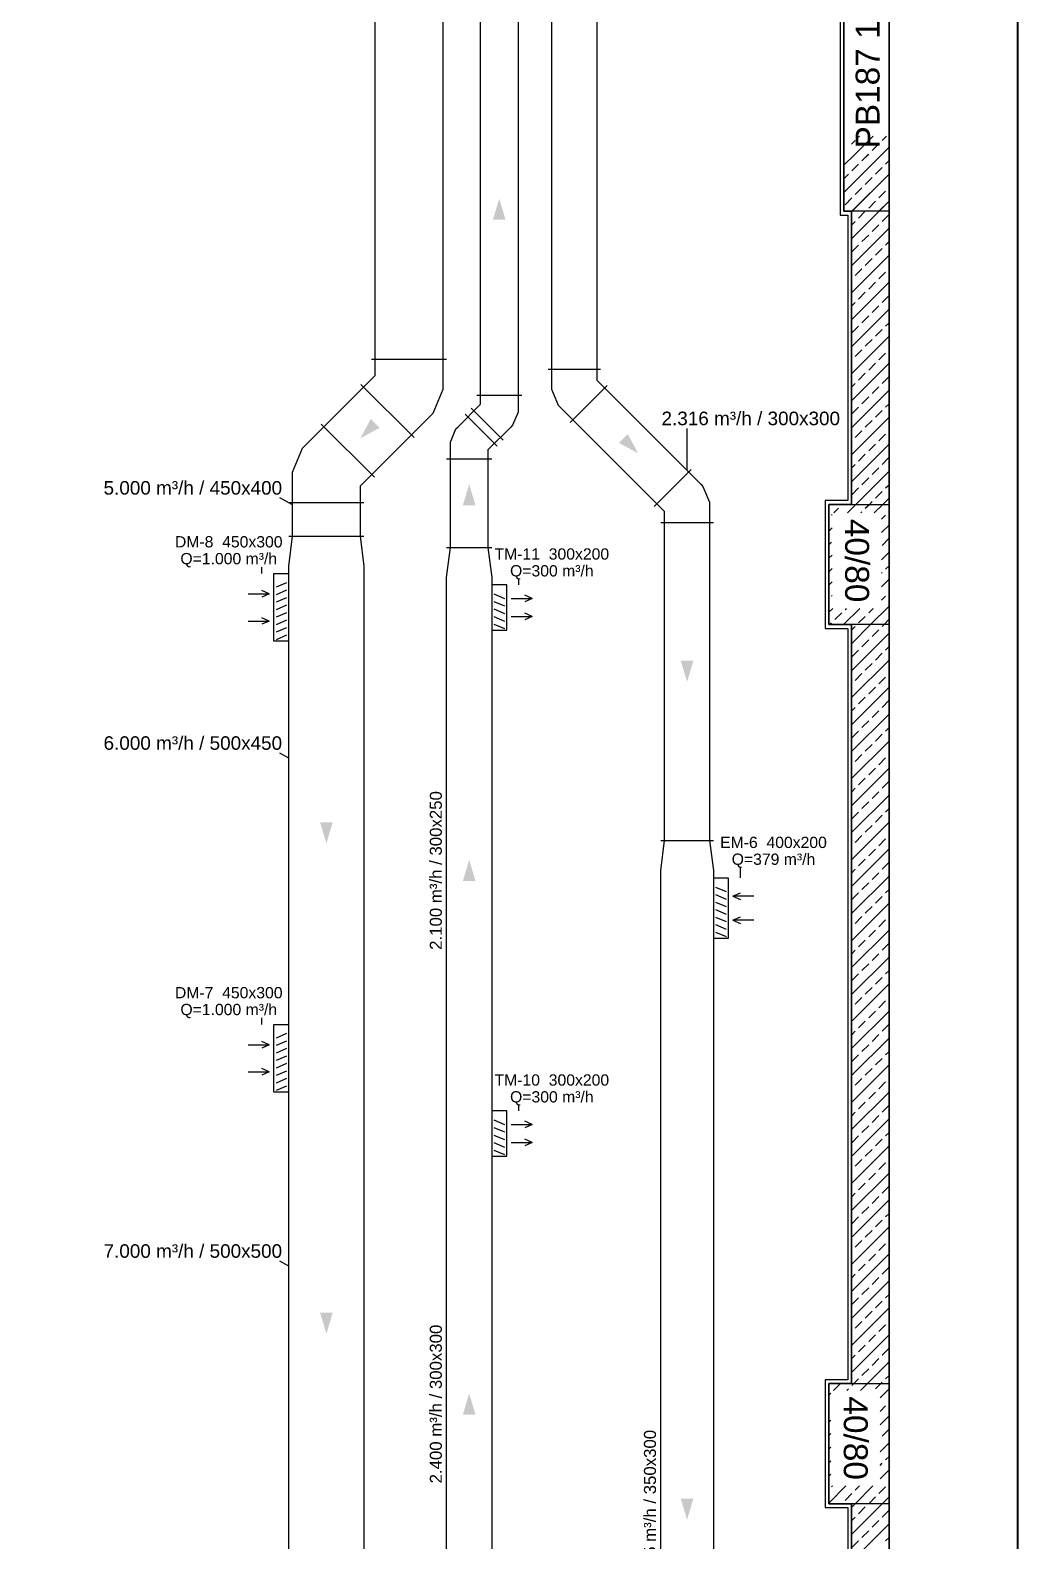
# Model space of a CAD drawing. Header units: centimetres. Extents: x 357699 to 366480, y -615216 to -609849.
# Drawn here: x 358643 to 359301, y -612021 to -611016 of the extents above; entities that cross this region are included whole.
import ezdxf
from ezdxf.enums import TextEntityAlignment as Align

# ---------------------------------------------------------------- set-up
doc = ezdxf.new("R2010")
doc.units = ezdxf.units.CM
for name, color, linetype in [('ROTAS-HAV-CERCEVE', 7, 'Continuous'), ('ROTAS-HAV-DUMAN', 1, 'Continuous'), ('ROTAS-HAV-EGZOZ', 4, 'Continuous'), ('ROTAS-HAV-MENFEZ', 7, 'Continuous'), ('ROTAS-HAV-OK', 7, 'Continuous'), ('ROTAS-HAV-TAZE-HAVA', 3, 'Continuous'), ('ROTAS-HAV-YAZI', 7, 'Continuous'), ('ROTAS-MIMARI', 8, 'Continuous'), ('ROTAS-MIMARI-KOLON', 8, 'Continuous')]:
    doc.layers.add(name, color=color, linetype=linetype)
doc.styles.add('ROTAS', font='arial.ttf')

msp = doc.modelspace()

# ---------------------------------------------------------------- linework, layer by layer
at = {"layer": 'ROTAS-HAV-CERCEVE', "const_width": 1.5}
msp.add_lwpolyline([(357700, -615060), (359300, -615060), (359300, -609850), (357700, -609850)], close=True, dxfattribs=at)
at = {"layer": 'ROTAS-HAV-DUMAN'}
for p, q in [((358817.5, -611331.8), (358808.9, -611327.1)), ((358815, -611500.3), (358808.9, -611496.9)), ((358815, -611838.3), (358808.9, -611834.9))]:
    msp.add_line(p, q, dxfattribs=at)
for points in [[(358670, -613660), (358670, -613002), (358670, -613000), (358678.8, -612978.8), (358810, -612847.6), (358810, -612100), (358810, -612072.5), (358815, -612052.5), (358815, -611700), (358815, -611400), (358815, -611372.5), (358817.5, -611352.5), (358817.5, -611312), (358817.5, -611310), (358824.1, -611294.1), (358825.5, -611292.7), (358872.5, -611245.7), (358872.5, -610645)], [(358917.5, -610645), (358917.5, -611253), (358917.5, -611255), (358910.9, -611270.9), (358909.5, -611272.3), (358862.5, -611319.3), (358862.5, -611352.5), (358865, -611372.5), (358865, -611400), (358865, -611700), (358865, -612052.5), (358870, -612072.5), (358870, -612100), (358870, -612858), (358870, -612860), (358861.2, -612881.2), (358859.8, -612882.6), (358730, -613012.4), (358730, -613660)], [(358870, -611234.8), (358920, -611234.8)], [(358863, -611251.6), (358898.4, -611287)], [(358836.6, -611278), (358872, -611313.4)], [(358815, -611330.2), (358865, -611330.2)], [(358815, -611352.5), (358865, -611352.5)]]:
    msp.add_lwpolyline(points, dxfattribs=at)
at = {"layer": 'ROTAS-HAV-EGZOZ'}
msp.add_line((359080, -611308.8), (359080, -611280.9), dxfattribs=at)
for points in [[(358985.5, -613655), (358985.5, -613100), (358985.5, -612762), (358985.5, -612760), (358990.6, -612747.6), (358992, -612746.2), (359062.5, -612675.8), (359062.5, -612400), (359062.5, -611600), (359062.5, -611575), (359065, -611555), (359065, -611336.2), (358995.8, -611267), (358994.4, -611265.6), (358990, -611255), (358990, -611253), (358990, -610400)], [(359020, -610400), (359020, -611248.8), (359089.2, -611318), (359090.6, -611319.4), (359095, -611330), (359095, -611332), (359095, -611555), (359097.5, -611575), (359097.5, -611600), (359097.5, -612400), (359097.5, -612681), (359097.5, -612683), (359092.4, -612695.4), (359091, -612696.8), (359020.5, -612767.2), (359020.5, -613100), (359020.5, -613655)], [(358987.5, -611241.5), (359022.5, -611241.5)], [(359002.2, -611276.9), (359026.9, -611252.2)], [(359058.1, -611332.8), (359082.8, -611308.1)], [(359062.5, -611343.5), (359097.5, -611343.5)], [(359062.5, -611555), (359097.5, -611555)]]:
    msp.add_lwpolyline(points, dxfattribs=at)
at = {"layer": 'ROTAS-HAV-MENFEZ'}
for p, q in [((358802, -611391), (358797, -611388.8)), ((358813.5, -611383.5), (358806.5, -611386.5)), ((358813.5, -611388.5), (358806.5, -611391.5)), ((358788, -611391), (358802, -611391)), ((358802, -611391), (358797, -611393.2)), ((358813.5, -611393.5), (358806.5, -611396.5)), ((358813.5, -611398.5), (358806.5, -611401.5)), ((358951.5, -611391), (358958.5, -611394)), ((358951.5, -611396), (358958.5, -611399)), ((358963, -611394), (358977, -611394)), ((358977, -611394), (358972, -611391.8)), ((358977, -611394), (358972, -611396.2)), ((358802, -611409), (358797, -611406.8)), ((358813.5, -611403.5), (358806.5, -611406.5)), ((358813.5, -611408.5), (358806.5, -611411.5)), ((358951.5, -611401), (358958.5, -611404)), ((358951.5, -611406), (358958.5, -611409)), ((358963, -611406), (358977, -611406)), ((358977, -611406), (358972, -611403.8)), ((358977, -611406), (358972, -611408.2)), ((358788, -611409), (358802, -611409)), ((358802, -611409), (358797, -611411.2)), ((358813.5, -611413.5), (358806.5, -611416.5)), ((358813.5, -611418.5), (358806.5, -611421.5)), ((358951.5, -611411), (358958.5, -611414)), ((359099, -611586), (359106, -611589)), ((359110.5, -611592), (359115.5, -611589.8)), ((359099, -611591), (359106, -611594)), ((359099, -611596), (359106, -611599)), ((359124.5, -611592), (359110.5, -611592)), ((359110.5, -611592), (359115.5, -611594.2)), ((359099, -611601), (359106, -611604)), ((359099, -611606), (359106, -611609)), ((359110.5, -611608), (359115.5, -611605.8)), ((359124.5, -611608), (359110.5, -611608)), ((359110.5, -611608), (359115.5, -611610.2)), ((359099, -611611), (359106, -611614)), ((359099, -611616), (359106, -611619)), ((358802, -611691), (358797, -611688.8)), ((358813.5, -611683.5), (358806.5, -611686.5)), ((358813.5, -611688.5), (358806.5, -611691.5)), ((358788, -611691), (358802, -611691)), ((358802, -611691), (358797, -611693.2)), ((358813.5, -611693.5), (358806.5, -611696.5)), ((358813.5, -611698.5), (358806.5, -611701.5)), ((358788, -611709), (358802, -611709)), ((358802, -611709), (358797, -611706.8)), ((358802, -611709), (358797, -611711.2)), ((358813.5, -611703.5), (358806.5, -611706.5)), ((358813.5, -611708.5), (358806.5, -611711.5)), ((358813.5, -611713.5), (358806.5, -611716.5)), ((358813.5, -611718.5), (358806.5, -611721.5)), ((358951.5, -611741), (358958.5, -611744)), ((358951.5, -611746), (358958.5, -611749)), ((358963, -611744), (358977, -611744)), ((358977, -611744), (358972, -611741.8)), ((358977, -611744), (358972, -611746.2)), ((358951.5, -611751), (358958.5, -611754)), ((358951.5, -611756), (358958.5, -611759)), ((358963, -611756), (358977, -611756)), ((358977, -611756), (358972, -611753.8)), ((358977, -611756), (358972, -611758.2)), ((358951.5, -611761), (358958.5, -611764))]:
    msp.add_line(p, q, dxfattribs=at)
for points in [[(358815, -611422.5), (358805, -611422.5), (358805, -611377.5), (358815, -611377.5)], [(358950, -611415), (358960, -611415), (358960, -611385), (358950, -611385)], [(359097.5, -611620), (359107.5, -611620), (359107.5, -611580), (359097.5, -611580)], [(358815, -611722.5), (358805, -611722.5), (358805, -611677.5), (358815, -611677.5)], [(358950, -611765), (358960, -611765), (358960, -611735), (358950, -611735)]]:
    msp.add_lwpolyline(points, dxfattribs=at)
at = {"layer": 'ROTAS-HAV-OK'}
for points in [[(358955, -611128), (358950.8, -611142), (358959.2, -611142)], [(358862.6, -611287.4), (358875.4, -611280.5), (358869.5, -611274.6)], [(359047.4, -611297.4), (359040.5, -611284.6), (359034.6, -611290.5)], [(358935, -611318), (358930.8, -611332), (358939.2, -611332)], [(359080, -611449.5), (359084.2, -611435.5), (359075.8, -611435.5)], [(358840, -611557), (358844.2, -611543), (358835.8, -611543)], [(358935, -611568), (358930.8, -611582), (358939.2, -611582)], [(358840, -611883.2), (358844.2, -611869.2), (358835.8, -611869.2)], [(358935, -611923), (358930.8, -611937), (358939.2, -611937)], [(359080, -612007), (359084.2, -611993), (359075.8, -611993)]]:
    msp.add_solid(points, dxfattribs=at)
at = {"layer": 'ROTAS-HAV-TAZE-HAVA'}
for points in [[(358917.5, -613200), (358917.5, -612600), (358917.5, -612150), (358917.5, -612130), (358920, -612110), (358920, -611750), (358920, -611400), (358920, -611380), (358922.5, -611360), (358922.5, -611292), (358922.5, -611290), (358926.2, -611281.2), (358927.6, -611279.7), (358942.5, -611264.8), (358942.5, -611000)], [(358967.5, -611000), (358967.5, -611268), (358967.5, -611270), (358963.8, -611278.8), (358962.4, -611280.3), (358947.5, -611295.2), (358947.5, -611360), (358950, -611380), (358950, -611400), (358950, -611750), (358950, -612110), (358952.5, -612130), (358952.5, -612150), (358952.5, -612600), (358952.5, -613200)], [(358936.4, -611267.3), (358957.7, -611288.6)], [(358940, -611258.8), (358970, -611258.8)], [(358932.3, -611271.4), (358953.6, -611292.7)], [(358920, -611301.2), (358950, -611301.2)], [(358920, -611360), (358950, -611360)]]:
    msp.add_lwpolyline(points, dxfattribs=at)
at = {"layer": 'ROTAS-HAV-YAZI'}
for p, q in [((358797, -611377.4), (358797, -611373.1)), ((358968, -611384.9), (358968, -611381.2)), ((359115.5, -611579.9), (359115.5, -611573.1)), ((358797, -611677.4), (358797, -611673.1)), ((358968, -611734.9), (358968, -611731.2))]:
    msp.add_line(p, q, dxfattribs=at)
at = {"layer": 'ROTAS-MIMARI'}
for p, q in [((359214.4, -609936.4), (359214.4, -613401.4)), ((359214.4, -609936.4), (359214.4, -614601.4)), ((359214.4, -614601.4), (359214.4, -609936.4)), ((359214.4, -614601.4), (359214.4, -609936.4)), ((359181.9, -610953.9), (359181.9, -611138.9)), ((359184.4, -611136.4), (359184.4, -610956.4)), ((359184.4, -610956.4), (359184.4, -611136.4)), ((359214.4, -610956.4), (359214.4, -611136.4)), ((359194.1, -611087.1), (359194.8, -611086.4)), ((359214.4, -611331.4), (359214.4, -611086.4)), ((359214.3, -611120.7), (359214.4, -611120.7)), ((359214.3, -611120.7), (359214.4, -611120.7)), ((359214.4, -611136.4), (359184.4, -611136.4)), ((359184.4, -611136.4), (359189.4, -611136.4)), ((359189.4, -611331.4), (359189.4, -611136.4)), ((359189.4, -611136.4), (359189.4, -611331.4)), ((359181.9, -611138.9), (359186.9, -611138.9)), ((359186.9, -611138.9), (359186.9, -611328.9)), ((359214.3, -611174.6), (359214.4, -611174.6)), ((359189.4, -611181.6), (359189.7, -611181.3)), ((359189.4, -611235.5), (359189.7, -611235.2)), ((359214.3, -611228.5), (359214.4, -611228.5)), ((359214.3, -611282.4), (359214.4, -611282.4)), ((359189.4, -611289.4), (359189.7, -611289.1)), ((359186.9, -611328.9), (359171.9, -611328.9)), ((359171.9, -611328.9), (359171.9, -611413.9)), ((359174.4, -611411.4), (359174.4, -611331.4)), ((359174.4, -611331.4), (359214.4, -611331.4)), ((359189.4, -611331.4), (359174.4, -611331.4)), ((359174.4, -611331.4), (359174.4, -611411.4)), ((359176.2, -611338.5), (359176.6, -611338.1)), ((359182.9, -611331.8), (359183.3, -611331.4)), ((359214.3, -611336.3), (359214.4, -611336.2)), ((359214.4, -611331.4), (359214.4, -611411.4)), ((359174.4, -611349.3), (359176.6, -611347.1)), ((359174.4, -611358.3), (359176.2, -611356.5)), ((359174.4, -611367.3), (359176.6, -611365.1)), ((359174.4, -611376.2), (359176.6, -611374)), ((359209.3, -611377.2), (359209.9, -611376.7)), ((359174.4, -611385.2), (359176.6, -611383)), ((359176.2, -611392.4), (359176.6, -611392)), ((359214.3, -611390.1), (359214.4, -611390.1)), ((359171.9, -611413.9), (359186.9, -611413.9)), ((359186.9, -611413.9), (359186.9, -611913.9)), ((359189.4, -611916.4), (359189.4, -611411.4)), ((359189.4, -611411.4), (359189.4, -611916.4)), ((359214.4, -611916.4), (359214.4, -611411.4)), ((359214.3, -611444), (359214.4, -611444)), ((359189.4, -611451), (359189.7, -611450.8)), ((359214.3, -611497.9), (359214.4, -611497.9)), ((359189.4, -611504.9), (359189.7, -611504.6)), ((359189.4, -611558.8), (359189.7, -611558.5)), ((359214.3, -611551.8), (359214.4, -611551.8)), ((359214.3, -611605.7), (359214.4, -611605.6)), ((359189.4, -611612.7), (359189.7, -611612.4)), ((359214.3, -611659.5), (359214.4, -611659.5)), ((359189.4, -611666.6), (359189.7, -611666.3)), ((359189.4, -611720.4), (359189.7, -611720.2)), ((359214.3, -611713.4), (359214.4, -611713.4)), ((359214.3, -611767.3), (359214.4, -611767.3)), ((359189.4, -611774.3), (359189.7, -611774)), ((359189.4, -611828.2), (359189.7, -611827.9)), ((359214.3, -611821.2), (359214.4, -611821.2)), ((359214.3, -611875.1), (359214.4, -611875)), ((359189.4, -611882.1), (359189.7, -611881.8)), ((359186.9, -611913.9), (359171.9, -611913.9)), ((359171.9, -611913.9), (359171.9, -611998.9)), ((359174.4, -611996.4), (359174.4, -611916.4)), ((359174.4, -611916.4), (359174.4, -611996.4)), ((359214.4, -611916.4), (359214.4, -611996.4)), ((359214.3, -611929), (359214.4, -611928.9)), ((359176.2, -611985.1), (359176.7, -611984.5)), ((359214.3, -611982.8), (359214.4, -611982.8)), ((359171.9, -611998.9), (359186.9, -611998.9)), ((359214.4, -611996.4), (359174.4, -611996.4)), ((359174.4, -611996.4), (359189.4, -611996.4)), ((359182.9, -611996.4), (359182.9, -611996.3)), ((359186.9, -611998.9), (359186.9, -612188.9)), ((359189.4, -612191.4), (359189.4, -611996.4)), ((359189.4, -611996.4), (359189.4, -612191.4)), ((359214.4, -612241.4), (359214.4, -611996.4))]:
    msp.add_line(p, q, dxfattribs=at)
at = {"layer": 'ROTAS-MIMARI-KOLON'}
for p, q in [((359189.4, -611100.8), (359203.8, -611086.4)), ((359209.9, -611089.3), (359212.8, -611086.4)), ((359189.4, -611091.8), (359191.9, -611089.3)), ((359189.4, -611118.8), (359214.4, -611093.8)), ((359203.1, -611096), (359207.6, -611091.5)), ((359184.4, -611105.8), (359191.6, -611098.6)), ((359184.4, -611123.8), (359209.6, -611098.6)), ((359189.7, -611109.5), (359194.1, -611105)), ((359189.7, -611109.5), (359194.1, -611105)), ((359196.4, -611102.8), (359200.9, -611098.3)), ((359196.4, -611102.8), (359200.6, -611098.6)), ((359205.4, -611111.7), (359209.9, -611107.3)), ((359205.4, -611111.7), (359209.9, -611107.3)), ((359212.1, -611105), (359214.4, -611102.7)), ((359212.1, -611105), (359214.4, -611102.7)), ((359184.4, -611114.8), (359187.4, -611111.7)), ((359189.4, -611136.7), (359214.4, -611111.7)), ((359189.7, -611136.4), (359214.4, -611111.7)), ((359198.6, -611118.5), (359203.1, -611114)), ((359198.6, -611118.5), (359203.1, -611114)), ((359185.2, -611132), (359189.7, -611127.5)), ((359189.4, -611127.7), (359189.7, -611127.5)), ((359191.9, -611125.2), (359196.4, -611120.7)), ((359191.9, -611125.2), (359196.4, -611120.7)), ((359207.6, -611127.5), (359212.1, -611123)), ((359207.6, -611127.5), (359212.1, -611123)), ((359189.4, -611154.7), (359214.4, -611129.7)), ((359194.1, -611140.9), (359198.6, -611136.4)), ((359200.9, -611134.2), (359205.4, -611129.7)), ((359200.9, -611134.2), (359205.4, -611129.7)), ((359207.7, -611136.4), (359214.4, -611129.7)), ((359189.4, -611145.7), (359191.9, -611143.2)), ((359203.1, -611149.9), (359207.6, -611145.4)), ((359209.9, -611143.2), (359214.3, -611138.7)), ((359189.4, -611172.6), (359214.4, -611147.6)), ((359196.4, -611156.6), (359200.9, -611152.2)), ((359212.1, -611158.9), (359214.4, -611156.6)), ((359189.4, -611190.6), (359214.4, -611165.6)), ((359189.7, -611163.4), (359194.1, -611158.9)), ((359205.4, -611165.6), (359209.9, -611161.1)), ((359191.9, -611179.1), (359196.4, -611174.6)), ((359198.6, -611172.4), (359203.1, -611167.9)), ((359207.6, -611181.3), (359212.1, -611176.9)), ((359189.4, -611208.6), (359214.4, -611183.6)), ((359200.9, -611188.1), (359205.4, -611183.6)), ((359189.4, -611199.6), (359191.9, -611197.1)), ((359194.1, -611194.8), (359198.6, -611190.3)), ((359209.9, -611197.1), (359214.3, -611192.6)), ((359189.4, -611226.5), (359214.4, -611201.5)), ((359196.4, -611210.5), (359200.9, -611206)), ((359203.1, -611203.8), (359207.6, -611199.3)), ((359189.7, -611217.3), (359194.1, -611212.8)), ((359205.4, -611219.5), (359209.9, -611215)), ((359212.1, -611212.8), (359214.4, -611210.5)), ((359189.4, -611244.5), (359214.4, -611219.5)), ((359198.6, -611226.2), (359203.1, -611221.8)), ((359189.4, -611262.5), (359214.4, -611237.5)), ((359191.9, -611233), (359196.4, -611228.5)), ((359200.9, -611242), (359205.4, -611237.5)), ((359207.6, -611235.2), (359212.1, -611230.7)), ((359194.1, -611248.7), (359198.6, -611244.2)), ((359209.9, -611250.9), (359214.3, -611246.5)), ((359189.4, -611253.5), (359191.9, -611250.9)), ((359189.4, -611280.4), (359214.4, -611255.4)), ((359203.1, -611257.7), (359207.6, -611253.2)), ((359189.7, -611271.1), (359194.1, -611266.7)), ((359196.4, -611264.4), (359200.9, -611259.9)), ((359212.1, -611266.7), (359214.4, -611264.4)), ((359189.4, -611298.4), (359214.4, -611273.4)), ((359198.6, -611280.1), (359203.1, -611275.6)), ((359205.4, -611273.4), (359209.9, -611268.9)), ((359191.9, -611286.9), (359196.4, -611282.4)), ((359207.6, -611289.1), (359212.1, -611284.6)), ((359189.4, -611316.3), (359214.4, -611291.3)), ((359194.1, -611302.6), (359198.6, -611298.1)), ((359200.9, -611295.8), (359205.4, -611291.4)), ((359189.4, -611307.4), (359191.9, -611304.8)), ((359203.1, -611311.6), (359207.6, -611307.1)), ((359209.9, -611304.8), (359214.3, -611300.3)), ((359192.3, -611331.4), (359214.4, -611309.3)), ((359196.4, -611318.3), (359200.9, -611313.8)), ((359212.1, -611320.5), (359214.4, -611318.3)), ((359189.7, -611325), (359194.1, -611320.5)), ((359205.4, -611327.3), (359209.9, -611322.8)), ((359210.3, -611331.4), (359214.4, -611327.3)), ((359177.7, -611337), (359180.7, -611334)), ((359186.7, -611337), (359192.3, -611331.4)), ((359195.6, -611337), (359196.4, -611336.3)), ((359198.6, -611334), (359201.3, -611331.4)), ((359201.3, -611331.4), (359203.1, -611329.5)), ((359204.6, -611337), (359210.3, -611331.4)), ((359209.3, -611341.3), (359212.1, -611338.5)), ((359209.3, -611350.2), (359214.4, -611345.2)), ((359209.9, -611358.7), (359214.3, -611354.2)), ((359209.3, -611368.2), (359214.4, -611363.2)), ((359212.1, -611374.4), (359214.4, -611372.2)), ((359209.3, -611386.2), (359214.4, -611381.1)), ((359209.3, -611395.1), (359212.1, -611392.4)), ((359174.4, -611403.2), (359177, -611400.6)), ((359178.4, -611408.1), (359182.9, -611403.6)), ((359184.1, -611411.4), (359194.9, -611400.6)), ((359185.2, -611401.4), (359186, -611400.6)), ((359194.1, -611410.3), (359198.6, -611405.9)), ((359200.9, -611403.6), (359203.9, -611400.6)), ((359202.1, -611411.4), (359214.4, -611399.1)), ((359211.1, -611411.4), (359214.3, -611408.1)), ((359214.4, -611411.4), (359174.4, -611411.4)), ((359174.4, -611411.4), (359189.4, -611411.4)), ((359175.2, -611411.4), (359176.2, -611410.3)), ((359189.4, -611424.1), (359202.1, -611411.4)), ((359189.4, -611415.1), (359191.9, -611412.6)), ((359189.4, -611442.1), (359214.4, -611417.1)), ((359203.1, -611419.3), (359207.6, -611414.8)), ((359209.9, -611412.6), (359211.1, -611411.4)), ((359189.7, -611432.8), (359194.1, -611428.3)), ((359196.4, -611426.1), (359200.9, -611421.6)), ((359212.1, -611428.3), (359214.4, -611426)), ((359189.4, -611460), (359214.4, -611435)), ((359198.6, -611441.8), (359203.1, -611437.3)), ((359205.4, -611435), (359209.9, -611430.5)), ((359191.9, -611448.5), (359196.4, -611444)), ((359207.6, -611450.8), (359212.1, -611446.3)), ((359189.4, -611478), (359214.4, -611453)), ((359200.9, -611457.5), (359205.4, -611453)), ((359189.4, -611469), (359191.9, -611466.5)), ((359194.1, -611464.2), (359198.6, -611459.7)), ((359203.1, -611473.2), (359207.6, -611468.7)), ((359209.9, -611466.5), (359214.3, -611462)), ((359189.4, -611495.9), (359214.4, -611470.9)), ((359196.4, -611479.9), (359200.9, -611475.4)), ((359189.4, -611513.9), (359214.4, -611488.9)), ((359189.7, -611486.7), (359194.1, -611482.2)), ((359205.4, -611488.9), (359209.9, -611484.4)), ((359212.1, -611482.2), (359214.4, -611479.9)), ((359191.9, -611502.4), (359196.4, -611497.9)), ((359198.6, -611495.7), (359203.1, -611491.2)), ((359189.4, -611531.9), (359214.4, -611506.9)), ((359200.9, -611511.4), (359205.4, -611506.9)), ((359207.6, -611504.6), (359212.1, -611500.1)), ((359194.1, -611518.1), (359198.6, -611513.6)), ((359209.9, -611520.3), (359214.3, -611515.9)), ((359189.4, -611522.9), (359191.9, -611520.3)), ((359189.4, -611549.8), (359214.4, -611524.8)), ((359196.4, -611533.8), (359200.9, -611529.3)), ((359203.1, -611527.1), (359207.6, -611522.6)), ((359189.7, -611540.6), (359194.1, -611536.1)), ((359205.4, -611542.8), (359209.9, -611538.3)), ((359212.1, -611536.1), (359214.4, -611533.8)), ((359189.4, -611567.8), (359214.4, -611542.8)), ((359198.6, -611549.5), (359203.1, -611545)), ((359191.9, -611556.3), (359196.4, -611551.8)), ((359207.6, -611558.5), (359212.1, -611554)), ((359189.4, -611585.7), (359214.4, -611560.7)), ((359194.1, -611572), (359198.6, -611567.5)), ((359200.9, -611565.3), (359205.4, -611560.8)), ((359209.9, -611574.2), (359214.3, -611569.7)), ((359189.4, -611576.8), (359191.9, -611574.2)), ((359189.4, -611603.7), (359214.4, -611578.7)), ((359203.1, -611581), (359207.6, -611576.5)), ((359196.4, -611587.7), (359200.9, -611583.2)), ((359212.1, -611589.9), (359214.4, -611587.7)), ((359189.4, -611621.7), (359214.4, -611596.7)), ((359189.7, -611594.4), (359194.1, -611589.9)), ((359198.6, -611603.4), (359203.1, -611598.9)), ((359205.4, -611596.7), (359209.9, -611592.2)), ((359191.9, -611610.2), (359196.4, -611605.7)), ((359207.6, -611612.4), (359212.1, -611607.9)), ((359189.4, -611639.6), (359214.4, -611614.6)), ((359200.9, -611619.1), (359205.4, -611614.6)), ((359189.4, -611630.6), (359191.9, -611628.1)), ((359194.1, -611625.9), (359198.6, -611621.4)), ((359209.9, -611628.1), (359214.3, -611623.6)), ((359189.4, -611657.6), (359214.4, -611632.6)), ((359196.4, -611641.6), (359200.9, -611637.1)), ((359203.1, -611634.8), (359207.6, -611630.4)), ((359189.7, -611648.3), (359194.1, -611643.8)), ((359205.4, -611650.6), (359209.9, -611646.1)), ((359212.1, -611643.8), (359214.4, -611641.6)), ((359189.4, -611675.5), (359214.4, -611650.5)), ((359191.9, -611664), (359196.4, -611659.5)), ((359198.6, -611657.3), (359203.1, -611652.8)), ((359189.4, -611693.5), (359214.4, -611668.5)), ((359200.9, -611673), (359205.4, -611668.5)), ((359207.6, -611666.3), (359212.1, -611661.8)), ((359194.1, -611679.7), (359198.6, -611675.3)), ((359209.9, -611682), (359214.3, -611677.5)), ((359189.4, -611684.5), (359191.9, -611682)), ((359189.4, -611711.5), (359214.4, -611686.5)), ((359203.1, -611688.7), (359207.6, -611684.2)), ((359189.7, -611702.2), (359194.1, -611697.7)), ((359196.4, -611695.5), (359200.9, -611691)), ((359205.4, -611704.4), (359209.9, -611700)), ((359212.1, -611697.7), (359214.4, -611695.4)), ((359189.4, -611729.4), (359214.4, -611704.4)), ((359198.6, -611711.2), (359203.1, -611706.7)), ((359191.9, -611717.9), (359196.4, -611713.4)), ((359207.6, -611720.2), (359212.1, -611715.7)), ((359189.4, -611747.4), (359214.4, -611722.4)), ((359194.1, -611733.6), (359198.6, -611729.1)), ((359200.9, -611726.9), (359205.4, -611722.4)), ((359189.4, -611738.4), (359191.9, -611735.9)), ((359189.4, -611765.3), (359214.4, -611740.3)), ((359203.1, -611742.6), (359207.6, -611738.1)), ((359209.9, -611735.9), (359214.3, -611731.4)), ((359196.4, -611749.3), (359200.9, -611744.9)), ((359212.1, -611751.6), (359214.4, -611749.3)), ((359189.4, -611783.3), (359214.4, -611758.3)), ((359189.7, -611756.1), (359194.1, -611751.6)), ((359198.6, -611765.1), (359203.1, -611760.6)), ((359205.4, -611758.3), (359209.9, -611753.8)), ((359191.9, -611771.8), (359196.4, -611767.3)), ((359207.6, -611774), (359212.1, -611769.6)), ((359189.4, -611801.3), (359214.4, -611776.3)), ((359200.9, -611780.8), (359205.4, -611776.3)), ((359189.4, -611792.3), (359191.9, -611789.8)), ((359194.1, -611787.5), (359198.6, -611783)), ((359209.9, -611789.8), (359214.3, -611785.3)), ((359189.4, -611819.2), (359214.4, -611794.2)), ((359196.4, -611803.2), (359200.9, -611798.7)), ((359203.1, -611796.5), (359207.6, -611792)), ((359189.7, -611810), (359194.1, -611805.5)), ((359205.4, -611812.2), (359209.9, -611807.7)), ((359212.1, -611805.5), (359214.4, -611803.2)), ((359189.4, -611837.2), (359214.4, -611812.2)), ((359198.6, -611818.9), (359203.1, -611814.5)), ((359189.4, -611855.1), (359214.4, -611830.1)), ((359191.9, -611825.7), (359196.4, -611821.2)), ((359200.9, -611834.7), (359205.4, -611830.2)), ((359207.6, -611827.9), (359212.1, -611823.4)), ((359194.1, -611841.4), (359198.6, -611836.9)), ((359209.9, -611843.6), (359214.3, -611839.1)), ((359189.4, -611846.2), (359191.9, -611843.6)), ((359189.4, -611873.1), (359214.4, -611848.1)), ((359203.1, -611850.4), (359207.6, -611845.9)), ((359189.7, -611863.8), (359194.1, -611859.4)), ((359196.4, -611857.1), (359200.9, -611852.6)), ((359212.1, -611859.4), (359214.4, -611857.1)), ((359189.4, -611891.1), (359214.4, -611866.1)), ((359198.6, -611872.8), (359203.1, -611868.3)), ((359205.4, -611866.1), (359209.9, -611861.6)), ((359191.9, -611879.6), (359196.4, -611875.1)), ((359207.6, -611881.8), (359212.1, -611877.3)), ((359189.4, -611909), (359214.4, -611884)), ((359194.1, -611895.3), (359198.6, -611890.8)), ((359200.9, -611888.5), (359205.4, -611884)), ((359189.4, -611900), (359191.9, -611897.5)), ((359203.1, -611904.3), (359207.6, -611899.8)), ((359209.9, -611897.5), (359214.3, -611893)), ((359196.4, -611911), (359200.9, -611906.5)), ((359200, -611916.4), (359214.4, -611902)), ((359212.1, -611913.2), (359214.4, -611911)), ((359174.4, -611916.4), (359214.4, -611916.4)), ((359189.4, -611916.4), (359174.4, -611916.4)), ((359177.4, -611921), (359182, -611916.4)), ((359186.4, -611921), (359187.4, -611920)), ((359189.7, -611917.7), (359191, -611916.4)), ((359191, -611916.4), (359194.1, -611913.2)), ((359195.4, -611921), (359200, -611916.4)), ((359205.4, -611920), (359209, -611916.4)), ((359208.4, -611925.9), (359214.4, -611920)), ((359209, -611916.4), (359209.9, -611915.5)), ((359174.4, -611924), (359175.6, -611922.8)), ((359208.4, -611934.9), (359212.1, -611931.2)), ((359174.4, -611942), (359175.6, -611940.7)), ((359208.4, -611943.9), (359214.4, -611937.9)), ((359174.4, -611951), (359175.6, -611949.7)), ((359209.9, -611951.4), (359214.3, -611946.9)), ((359174.4, -611960), (359175.6, -611958.7)), ((359208.4, -611961.8), (359214.4, -611955.9)), ((359174.4, -611968.9), (359175.6, -611967.7)), ((359208.4, -611970.8), (359209.9, -611969.4)), ((359212.1, -611967.1), (359214.4, -611964.9)), ((359174.4, -611977.9), (359175.6, -611976.7)), ((359208.4, -611979.8), (359214.4, -611973.8)), ((359174.4, -611995.9), (359185.7, -611984.5)), ((359185.2, -611994.1), (359189.7, -611989.6)), ((359191.8, -611996.4), (359203.7, -611984.5)), ((359191.9, -611987.3), (359194.7, -611984.5)), ((359200.9, -611996.3), (359205.4, -611991.8)), ((359207.6, -611989.6), (359212.1, -611985.1)), ((359209.8, -611996.4), (359214.4, -611991.8)), ((359189.4, -611998.8), (359191.8, -611996.4)), ((359189.4, -612016.8), (359209.8, -611996.4)), ((359194.1, -612003), (359198.6, -611998.5)), ((359209.9, -612005.3), (359214.3, -612000.8)), ((359189.4, -612007.8), (359191.9, -612005.3)), ((359189.4, -612034.8), (359214.4, -612009.8)), ((359203.1, -612012), (359207.6, -612007.5)), ((359189.7, -612025.5), (359194.1, -612021)), ((359196.4, -612018.8), (359200.9, -612014.3)), ((359212.1, -612021), (359214.4, -612018.7))]:
    msp.add_line(p, q, dxfattribs=at)

# ---------------------------------------------------------------- texts
at = {"layer": 'ROTAS-HAV-DUMAN', "style": 'ROTAS'}
for s, p in [('5.000 m³/h / 450x400', (358751.1, -611320.4)), ('6.000 m³/h / 500x450', (358751.1, -611490.2)), ('7.000 m³/h / 500x500', (358751.1, -611828.2))]:
    msp.add_text(s, height=9, dxfattribs=at).set_placement(p, align=Align.MIDDLE_CENTER)
at = {"layer": 'ROTAS-HAV-EGZOZ', "style": 'ROTAS'}
msp.add_text('2.316 m³/h / 300x300', height=9, dxfattribs=at).set_placement((359122.4, -611274.2), align=Align.MIDDLE_CENTER)
msp.add_text('2.695 m³/h / 350x300', height=8, rotation=90, dxfattribs=at).set_placement((359055.3, -612000), align=Align.MIDDLE_CENTER)
at = {"layer": 'ROTAS-HAV-TAZE-HAVA', "style": 'ROTAS'}
for s, p in [('2.100 m³/h / 300x250', (358912.8, -611575)), ('2.400 m³/h / 300x300', (358912.8, -611930))]:
    msp.add_text(s, height=8, rotation=90, dxfattribs=at).set_placement(p, align=Align.MIDDLE_CENTER)
at = {"layer": 'ROTAS-HAV-YAZI', "style": 'ROTAS'}
for s, p in [('DM-8  450x300', (358775, -611356.3)), ('Q=1.000 m³/h', (358775, -611367.5)), ('TM-11  300x200', (358990, -611364.4)), ('Q=300 m³/h', (358990, -611375.6)), ('EM-6  400x200', (359137.5, -611556.3)), ('Q=379 m³/h', (359137.5, -611567.5)), ('DM-7  450x300', (358775, -611656.3)), ('Q=1.000 m³/h', (358775, -611667.5)), ('TM-10  300x200', (358990, -611714.4)), ('Q=300 m³/h', (358990, -611725.6))]:
    msp.add_text(s, height=7.5, dxfattribs=at).set_placement(p, align=Align.MIDDLE_CENTER)
at = {"layer": 'ROTAS-MIMARI', "style": 'ROTAS'}
for s, height, rotation, p in [('PB187 180/30', 15.908, 90, (359208.1, -611094.6)), ('40/80', 15.91, 270, (359185.2, -611341)), ('40/80', 15.91, 270, (359184.3, -611924.9))]:
    msp.add_text(s, height=height, rotation=rotation, dxfattribs=at).set_placement(p)

doc.saveas('drawing.dxf')
